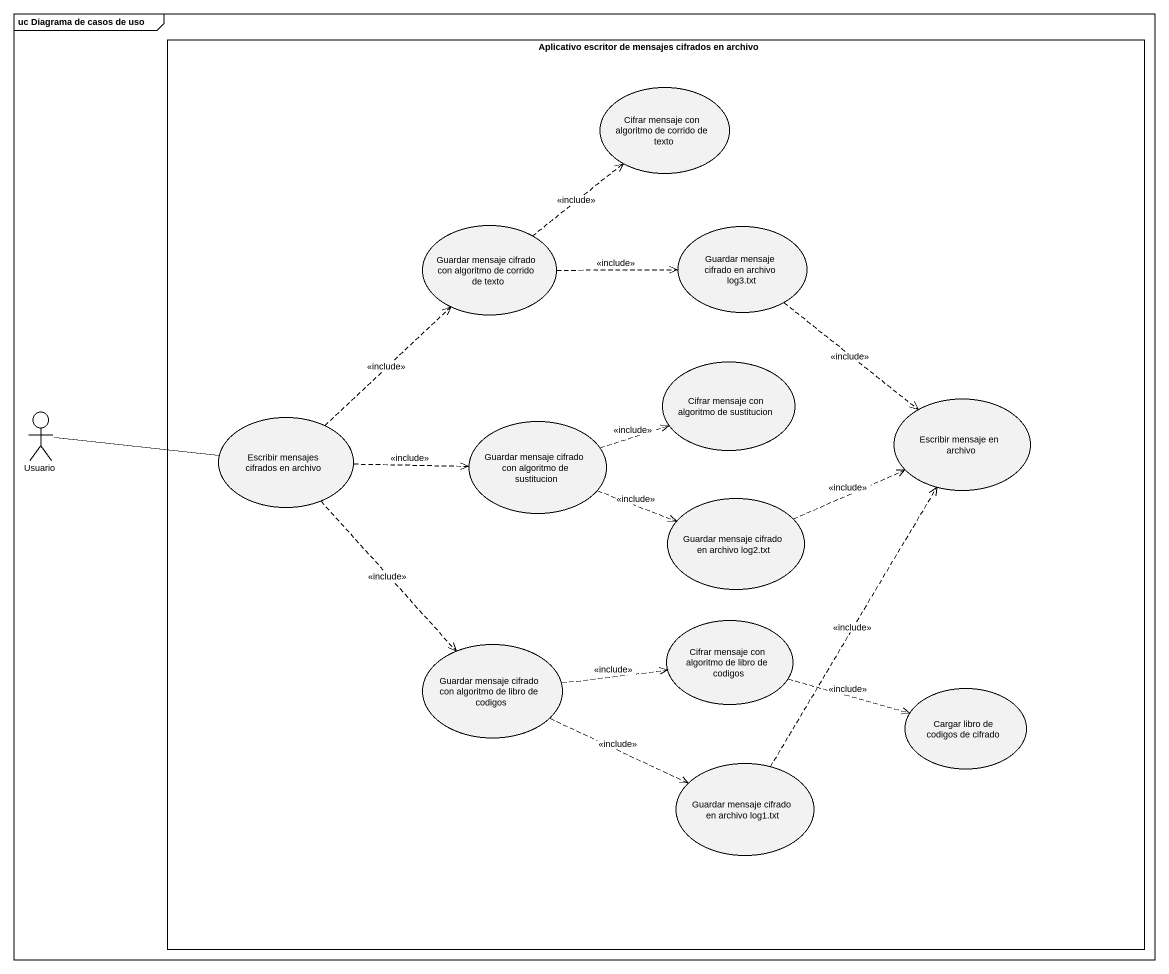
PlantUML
@startuml
mainframe uc Diagrama de casos de uso
rectangle "Aplicativo escritor de mensajes cifrados en archivo" as Aplicativo_escritor_de {
  usecase "Cifrar mensaje con algoritmo de corrido de texto" as Cifrar_mensaje_con
  usecase "Guardar mensaje cifrado con algoritmo de corrido de texto" as Guardar_mensaje_cifrado_con
  usecase "Guardar mensaje cifrado en archivo log3.txt" as Guardar_mensaje_cifrado_en
  usecase "Cifrar mensaje con algoritmo de sustitucion" as Cifrar_mensaje_con_2
  usecase "Escribir mensaje en archivo" as Escribir_mensaje_en_archivo
  usecase "Escribir mensajes cifrados en archivo" as Escribir_mensajes_cifrados
  usecase "Guardar mensaje cifrado con algoritmo de sustitucion" as Guardar_mensaje_cifrado_con_2
  usecase "Guardar mensaje cifrado en archivo log2.txt" as Guardar_mensaje_cifrado_en_2
  usecase "Guardar mensaje cifrado con algoritmo de libro de codigos" as Guardar_mensaje_cifrado_con_3
  usecase "Cifrar mensaje con algoritmo de libro de codigos" as Cifrar_mensaje_con_3
  usecase "Cargar libro de codigos de cifrado" as Cargar_libro_de_codigos_de
  usecase "Guardar mensaje cifrado en archivo log1.txt" as Guardar_mensaje_cifrado_en_3
}
actor Usuario
Guardar_mensaje_cifrado_con .up.> Cifrar_mensaje_con : <<include>>
Guardar_mensaje_cifrado_con .right.> Guardar_mensaje_cifrado_en : <<include>>
Guardar_mensaje_cifrado_en ..> Escribir_mensaje_en_archivo : <<include>>
Usuario -right- Escribir_mensajes_cifrados
Escribir_mensajes_cifrados .up.> Guardar_mensaje_cifrado_con : <<include>>
Escribir_mensajes_cifrados .right.> Guardar_mensaje_cifrado_con_2 : <<include>>
Escribir_mensajes_cifrados ..> Guardar_mensaje_cifrado_con_3 : <<include>>
Guardar_mensaje_cifrado_con_2 .right.> Cifrar_mensaje_con_2 : <<include>>
Guardar_mensaje_cifrado_con_2 .right.> Guardar_mensaje_cifrado_en_2 : <<include>>
Guardar_mensaje_cifrado_en_2 .right.> Escribir_mensaje_en_archivo : <<include>>
Guardar_mensaje_cifrado_con_3 .right.> Cifrar_mensaje_con_3 : <<include>>
Guardar_mensaje_cifrado_con_3 .right.> Guardar_mensaje_cifrado_en_3 : <<include>>
Cifrar_mensaje_con_3 .right.> Cargar_libro_de_codigos_de : <<include>>
Guardar_mensaje_cifrado_en_3 .up.> Escribir_mensaje_en_archivo : <<include>>
@enduml
